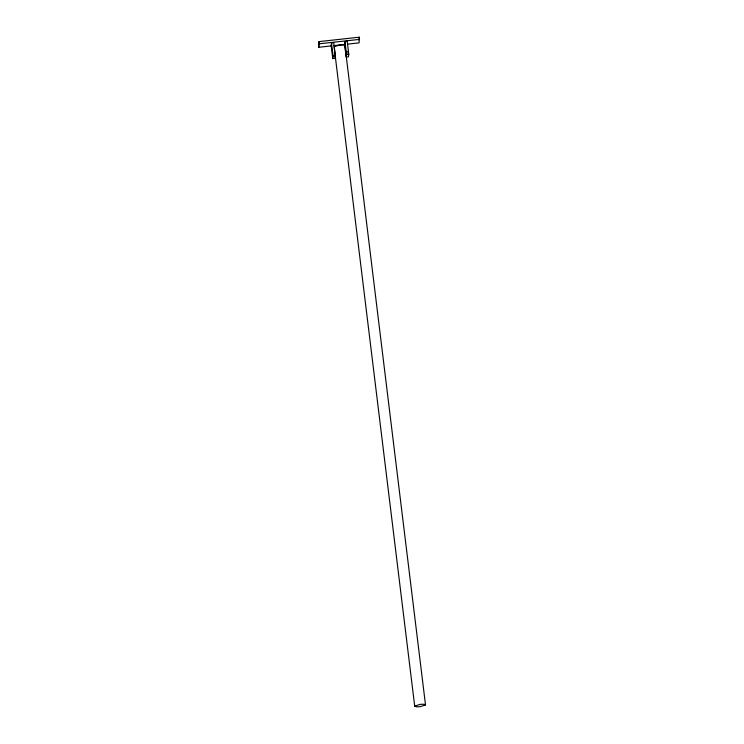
<?xml version="1.0" encoding="UTF-8"?>
<svg xmlns="http://www.w3.org/2000/svg" width="744" height="744" viewBox="0 0 744 744"><rect width="100%" height="100%" fill="white"/><g stroke="black" fill="none" stroke-linecap="round" stroke-linejoin="round"><path stroke-width="1.12" d="M347.55 44.138L359.073 42.873L359.315 37.2L318.999 41.608L318.757 47.281L331.424 45.896M318.757 47.281L318.999 41.608M331.508 42.947L331.145 45.44L332.754 58.562L334.995 58.32L335.358 55.828L333.749 42.706L331.508 42.947L333.117 56.07L332.754 58.562M344.946 41.478L346.555 54.6L346.192 57.093L348.434 56.851L348.797 54.359L347.188 41.236L344.946 41.478L344.584 43.97L346.053 56.005M358.933 39.813L359.315 37.2M414.696 706.121L420.276 704.326L424.052 704.261L425.512 704.94L344.928 45.589L343.468 44.91L339.692 44.975L334.112 46.77L414.696 706.121L416.156 706.8L419.923 706.735L425.512 704.94M319.269 43.794L359.584 39.386M333.731 45.644L345.253 44.389M333.117 56.07L335.358 55.828M346.555 54.6L348.797 54.359M347.764 51.383L348.034 53.568"/></g></svg>
